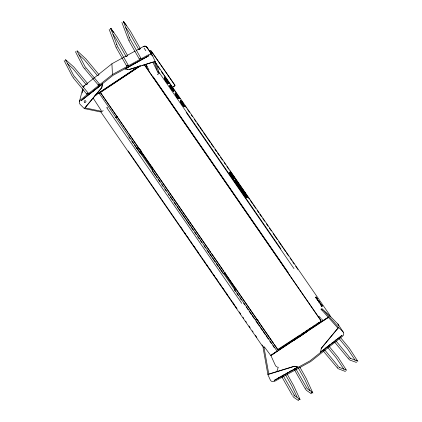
<?xml version="1.0" encoding="UTF-8"?>
<svg xmlns="http://www.w3.org/2000/svg" width="422" height="422" viewBox="0 0 422 422"><rect width="100%" height="100%" fill="white"/><g stroke="black" fill="none" stroke-linecap="round" stroke-linejoin="round"><path stroke-width="0.63" d="M230.771 173.764L231.594 174.945M321.179 304.621L320.852 304.215L321.532 304.884M164.897 78.75L164.897 77.959L166.368 79.394L164.775 77.764L164.86 78.819A3.466 0.617 57.2 0 0 165.329 79.8L166.621 81.794L166.004 80.903L165.788 79.457L166.358 80.027L165.661 79.542L166.041 80.739M166.558 80.212C168.927 85.028 163.931 77.189 166.59 80.555M175.077 93.346C176.855 93.22 178.432 96.865 179.049 98.664C177.287 98.827 175.789 95.203 175.088 93.473C176.538 93.151 178.332 96.923 178.933 98.606C177.541 98.537 175.684 95.108 175.183 93.278M320.757 304.494L321.11 304.969M182.072 103.617L182.594 104.371M171.685 88.641L172.915 90.44M271.721 354.77L276.953 351.099M94.681 89.881L102.462 83.767L101.776 87.518L84.284 108.575L80.164 104.408A3.07 3.012 -3 0 1 80.438 99.982L112.463 74.494L148.475 54.786A3.07 3.012 -3 0 1 152.759 56.173L155.175 61.48L159.168 72.874L158.54 71.666M102.462 83.767L101.786 87.718L85.017 107.879L100.969 111.197A3.186 0.723 47.3 0 0 100.789 109.825L93.193 98.173M341.984 335.374L320.593 352.164L321.274 348.213L337.98 328.126L321.284 348.414M110.844 29.255L110.838 28.696L117.522 46.357M144.656 65.014L320.952 320.504L320.831 321.469L278.383 349.669L277.676 349.537L100.626 92.961L100.752 91.996L139.935 65.969M165.545 78.993L164.97 78.561L165.603 79.009M165.435 79.083L164.97 78.561M167.312 82.728L165.835 80.27M166.774 80.133L166.479 80.101L166.885 80.792M166.643 79.943L166.5 80.175L166.173 79.737M166.6 80.481L166.426 80.254L166.838 80.955M166.727 81.726L167.123 81.752L167.022 81.319M167.566 82.385L167.935 82.923M170.472 86.325L170.646 86.916L170.462 86.362M170.688 86.452L171.058 87.275A2.727 0.485 57.3 0 1 171.01 87.481L170.768 87.132M170.541 87.111L171.068 87.428M170.794 86.394L171.3 87.586A3.772 0.675 57.1 0 1 171.242 87.855L170.688 87.549L171.39 88.029A4.162 0.744 57.2 0 0 171.438 87.823L170.915 86.536L171.332 87.011A1.888 0.338 57.3 0 1 171.348 87.233A3.286 0.591 57.1 0 1 171.395 87.655M170.688 87.539L171.047 87.707M171.743 87.945L171.796 89.158M171.691 88.578L171.865 87.834M171.881 88.135C171.538 92.165 174.555 89.891 171.786 87.892M171.991 88.045L171.828 88.868L172.756 90.224M172.809 90.192L172.951 89.364L171.891 87.823M172.93 90.419L172.888 89.174L172.672 90.129M176.264 95.129L175.415 93.974L175.605 93.531L177.145 95.467L176.85 96.353L177.145 95.467M175.415 93.974L175.605 93.531M175.621 93.848L176.955 96.285M177.309 95.52C176.855 98.542 177.746 94.839 175.499 93.6M177.525 96.406L177.345 96.058L177.546 96.474M177.345 96.058L177.451 96.601M177.773 96.849L177.82 97.028A2.722 0.485 57.2 0 1 177.778 97.292L177.319 96.87L177.773 97.007A2.569 0.459 57.2 0 0 177.804 96.881L177.567 96.163L177.931 97.013A2.722 0.485 57.2 0 1 177.884 97.224L177.425 96.802L177.673 97.034M177.699 96.438L178.311 97.566A4.173 0.744 57.2 0 1 178.263 97.772L177.467 97.303L178.01 97.661A3.766 0.675 57.2 0 0 178.068 97.398L177.894 96.791M177.789 96.274L178.205 97.63A4.173 0.744 57.2 0 1 178.158 97.841L177.456 97.355M232.722 177.293L232.86 177.024L233.297 177.931L230.686 173.758L231.472 174.687M233.181 177.345L233.83 178.153L231.91 175.531L233.013 176.755L232.554 176.037M233.287 177.224C232.48 178.416 232.237 174.961 230.829 173.7M233.218 177.942L231.9 175.584M233.382 177.551L233.113 177.657M238.588 184.456C237.797 184.039 239.749 186.962 239.511 185.791M241.574 189.024L240.693 187.505L241.574 189.024L241.278 189.256L241.616 188.84M316.078 296.946C320.688 303.123 312.222 293.807 317.207 298.839M318.768 301.878L319 301.266L318.837 301.978M318.942 301.909L319.085 301.297L317.312 299.768L318.895 301.334M319.153 301.619C322.208 305.412 319.686 303.634 320.462 304.019C317.233 299.652 320.045 302.822 319.206 301.788M320.409 304.257L320.588 303.476M319.079 302.326L319.259 301.551M166.954 82.29C166.827 81.805 167.687 81.704 166.695 80.639M164.86 78.819C164.991 80.707 168.526 83.477 166.722 80.449M79.42 101.523L82.728 88.778M82.264 92.977L83.176 89.469M170.652 86.621L170.388 86.689M276.879 371.64L278.246 367.187A2.068 0.38 62.5 0 0 278.272 367.166M177.446 96.696L177.266 96.522M151.05 54.343L150.865 50.55L174.808 85.08M77.047 51.8L77.073 51.078L84.986 66.518L99.434 84.041L98.315 85.075L83.298 67.209L75.411 51.595M86.262 84.701L87.649 83.598L86.262 84.701L72.98 68.686L67.182 63.347M65.563 61.026L65.79 60.072L73.523 75.253L88.151 93.035L86.763 94.138L87.296 93.536M77.084 50.751L85.935 58.922L98.933 74.604L97.545 75.707L97.799 75.364M98.046 85.144L99.434 84.041M171.886 88.103L172.878 89.179M123.382 22.582L123.54 21.759L129.591 38.186L140.869 58.194L140.273 58.695L139.307 59.048L128.852 40.607M113.945 32.716L110.917 28.59L117.126 37.12L127.681 55.688L126.12 56.543L126.405 56.242M117.712 46.694L128.167 65.136L126.611 65.985L126.895 65.69M126.642 25.774L123.62 21.649L130.366 31.086L140.378 48.752L138.822 49.601L139.418 49.1M296.001 369.123L306.525 387.443C306.82 389.691 314.543 392.476 311.526 392.281L312.364 392.275L311.568 392.275M166.01 80.518L165.751 79.505L166.405 80.227M143.243 46.668L143.195 46.7A3.065 3.001 -3 0 1 145.648 46.467L145.648 46.467A3.065 3.001 -3 0 0 143.475 46.562L143.264 46.647M83.851 86.178L84.078 85.972A3.065 3.001 -3 0 0 83.155 87.212M330.194 316.268L321.659 308.34L338.776 327.551L338.054 328.253L320.931 309.036L322.197 310.175M337.22 328.036L337.843 329.002M165.788 79.737L166.526 80.454M224.34 273.757L225.179 273.071M234.221 289.946L235.898 288.574M181.439 102.272A2.511 0.433 56.6 0 1 183.364 105.025L183.338 105.11A2.511 0.443 57.2 0 0 181.296 102.266L181.212 102.087A2.748 0.491 57.1 0 1 183.385 105.242L183.491 105.173A2.748 0.517 57.5 0 0 181.291 101.966M98.078 75.105L98.384 74.863M323.795 350.698L324.107 350.45M97.498 75.29L82.928 86.885A3.07 0.311 56.4 0 1 83.408 87.185M98.416 74.557L111.904 63.817L112.463 74.494M301.271 335.564L299.082 337.02M301.614 335.29L302.305 334.741M341.989 335.379L310.038 360.815L274.1 380.48L297.916 367.019L294.118 366.254L268.904 374.013L267.891 374.652L270.307 379.958A3.07 3.012 -3 0 0 274.59 381.346L310.608 361.643L342.627 336.149A3.07 3.012 -3 0 0 342.907 331.729L338.782 327.556M88.72 94.56L89.733 93.763M90.746 92.967L91.759 92.17M92.734 91.405L93.705 90.646M102.472 83.973L81.071 100.768L113.033 75.316L148.982 55.657L125.139 68.913L135.43 62.983M322.044 350.814L320.593 352.164M323.015 350.054L323.99 349.289M324.961 348.525L327.883 346.235M328.854 345.47L329.83 344.705M331.286 343.561L332.262 342.796M335.179 340.507L336.155 339.742M116.008 117.195L116.994 116.451M115.697 117.432L117.015 116.446M116.198 117.696L117.369 116.82M182.457 103.907L181.776 102.973L182.257 103.617M87.602 93.288L88.151 93.035M334.799 341.889L335.079 341.704M149.325 51.574L150.865 50.55M98.606 92.972L100.241 91.88M101.306 91.173L138.732 66.312M95.293 95.388L139.65 65.922M94.491 96.153L97.007 94.481M141.038 65.516L100.763 92.27L100.752 91.996M101.248 111.93L103.174 110.654M157.348 74.662L159.273 73.381M173.004 86.879L174.629 85.798A0.638 0.622 -3 0 0 174.798 84.933M173.125 87.006L174.639 85.998A0.638 0.622 -3 0 0 174.808 85.133L151.461 51.41L151.588 54.544M141.059 150.76L142.209 154.357L141.576 154.774L139.846 149.377L136.285 148.017M152.273 170.282L152.906 169.86L151.946 166.864M235.903 288.579L234.5 289.445L235.133 289.023L224.435 273.514L223.802 273.936L225.369 272.939M277.676 349.537L300.137 334.936M301.224 334.213L303.945 332.404M305.032 331.681L307.754 329.877M308.841 329.155L311.563 327.345M312.655 326.623L315.371 324.813M316.463 324.091L319.185 322.281M328.258 317.207L322.983 320.625M270.993 355.35L328.685 317.022M270.913 355.598L328.775 317.159M329.993 316.347L330.078 316.094L338.17 324.36A1.772 1.023 57.6 0 1 338.36 324.613M293.57 340.665L296.276 338.871M297.357 338.149L300.063 336.329M301.144 335.632L303.851 333.813M304.932 333.116L306.557 332.014M166.896 81.768L167.365 81.847L166.643 80.328M164.96 78.613L165.276 78.45M165.456 78.724L166.194 79.758L166.189 79.336M165.698 79.22L165.561 78.656M165.862 80.771L166.843 81.974M166.031 80.797L165.883 79.695M166.922 80.818L167.323 81.008M167.756 81.836C166.595 80.576 168.716 83.435 167.508 81.989M167.671 81.662L167.281 81.462M172.64 89.67C170.947 87.771 173.542 90.16 172.271 89.132L172.746 89.601L172.044 88.657M172.113 89.179L172.376 89.063M175.689 94.887A3.202 0.57 57.2 0 1 176.612 94.491A3.202 0.57 57.2 0 1 178.733 98.743A3.202 0.57 57.2 0 1 175.689 94.887L175.747 94.834M176.428 94.802L177.04 95.536M176.37 95.061L176.955 96.685M181.101 101.533L181.038 101.633A3.434 0.617 57.2 0 1 183.686 105.511L183.792 105.442A3.439 0.601 56.9 0 0 181.128 101.581A3.202 0.586 57.6 0 1 183.66 105.289L183.596 105.431A3.202 0.57 57.2 0 0 181.043 101.739L180.975 101.591M181.565 102.504L181.481 102.593A2.11 0.38 57.2 0 1 183.106 104.972M231.583 174.808C230.444 172.809 231.235 175.315 232.29 175.478L232.633 175.979M232.29 175.478L232.533 176.09M232.047 176.206L233.255 177.783M237.222 182.204L237.539 181.998L236.425 180.658A3.698 0.659 57.2 0 0 236.156 181.84L245.862 195.903A3.698 0.659 57.2 0 0 246.126 194.721L244.955 193.076M246.205 196.072A3.698 0.659 57.2 0 1 245.546 196.109A2.548 0.454 57.2 0 1 244.433 194.769L236.858 183.797L237.175 183.591A2.548 0.454 57.2 0 1 236.156 181.84M244.433 194.769L244.749 194.563A2.548 0.454 57.2 0 0 245.862 195.903M315.999 297.821L317.476 298.971M317.302 299.493L315.941 297.557M319.085 301.297L317.312 299.768M137.055 62.081L139.223 60.873M141.391 59.671L143.016 58.764M145.695 57.276L146.766 56.68M278.087 378.049L279.781 377.104M282.038 375.849L283.732 374.905M285.995 373.649L288.163 372.447M289.787 371.539L291.955 370.337M293.58 369.429L295.748 368.227M296.835 367.62L297.916 367.019M111.93 63.748L125.978 56.063M127.101 55.451L135.119 51.062M136.269 50.434L138.564 49.179M139.714 48.546L143.163 46.663M126.716 56.036L127.064 55.846M127.207 65.484L128.167 65.136M139.904 58.542L140.869 58.194M295.126 369.698L295.474 369.508M356.453 360.958L357.218 360.826L350.45 358.394L350.777 358.552L349.696 357.476M98.664 74.673L98.933 74.604M345.112 369.967L345.934 369.82L339.167 367.388L339.504 367.53L338.639 366.723M125.139 68.913L128.942 69.677L155.175 61.48M139.766 48.91L140.378 48.752M282.112 376.777L282.429 376.64M129.507 69.298L134.681 67.705M135.256 67.525L139.861 66.112M142.214 65.389L153.513 61.907M298.866 399.212L299.747 399.249L298.823 399.217L299.662 399.212L294.598 395.715L294.82 395.91L283.373 375.944M127.381 55.709L127.681 55.688M166.801 81.551L167.239 81.657L166.996 80.982M144.277 46.146L144.567 46.088M145.722 46.431L146.334 46.657A2.121 0.891 58.9 0 1 146.566 46.889A1.899 0.928 63.6 0 1 146.935 47.311M144.857 46.067L145.706 46.214M277.523 367.251L275.645 365.964L271.008 355.799L264.573 347.174A3.186 0.533 67.4 0 0 264.04 347.517L268.819 374.24L294.129 366.454L297.927 367.219M321.669 305.976L321.991 306.029M321.907 306.245L322.07 305.871M125.128 68.712L126.078 68.902M127.033 69.092L127.982 69.287M84.294 108.575L100.241 111.888A3.186 0.723 47.3 0 0 100.563 111.587M345.465 371.518L338.017 368.638L323.658 351.452M165.171 78.518L165.498 79.078M255.384 319.217L258.338 320.277M255.326 319.322L257.689 320.166M349.965 360.103L356.5 362.456M136.876 147.573L138.632 148.233M166.068 80.08L166.453 80.56M231.768 175.325L232.353 175.647M65.357 59.491L73.961 67.114L87.649 83.598M145.97 46.33L146.867 47.095L152.442 55.641M311.383 393.758L306.441 390.361L305.19 388.673M298.681 400.7L293.738 397.297L292.873 396.247M321 304.209L321.121 304.547M349.616 359.903L348.377 358.668M182.404 104.102L182.003 103.633L182.642 104.361M320.952 304.167L321.311 304.589M232.933 176.501L232.77 176.264M167.703 83.055L168.357 83.276L168.146 82.401L168.494 83.366L168.051 83.45A3.471 0.617 57.2 0 1 167.481 82.918L166.748 81.952L168.22 83.387L168.22 82.596M182.03 103.443L182.283 103.823L181.987 103.395M78.946 54.786L84.263 59.692L97.545 75.707M172.746 89.601L172.129 88.931M172.028 89L172.313 89.264M171.939 88.725L172.661 89.327M176.285 94.734L177.203 95.588M182.868 104.587L182.668 104.255M321.195 305.153L322.134 306.224L322.002 305.697M165.704 78.582L164.765 78.07L165.408 79.858M167.418 82.765L168.41 83.572L167.571 81.235M123.451 21.432L123.831 21.944M110.749 28.369L111.134 28.881M321.865 306.045L321.601 305.702M321.701 306.055L321.495 305.771M318.832 316.115L320.794 318.299M165.857 78.756L164.712 77.775L165.166 79.378M166.3 79.953L165.909 79.652L165.851 80.111M167.481 82.918L167.096 82.395M337.88 323.98L338.154 324.333M233.83 178.153L233.144 177.514L233.735 178.211M321.638 305.987L321.3 305.512M165.809 78.619L166.194 79.162M348.799 357.956L349.036 358.241M337.516 366.95L337.753 367.235M340.549 337.589L349.39 348.345L357.867 361.396M339.161 338.692L347.638 348.968L355.134 360.198M336.329 341.351L349.479 357.228M334.53 341.962L348.097 358.331M329.266 346.583L338.106 357.339L346.583 370.389M327.878 347.686L336.355 357.962L343.851 369.192M324.634 349.849L338.196 366.217M73.201 77.769L86.763 94.138M167.65 82.042L168.009 82.48M84.943 68.106L85.186 68.396M73.66 77.099L73.903 77.39M182.019 103.511L181.782 102.979M338.069 324.191L338.56 325.051M170.578 87.101L170.868 87.291A2.39 0.427 57.1 0 0 170.921 87.059L170.789 86.415L171.19 87.143M165.983 78.824L166.917 80.175M182.293 103.759L182.573 104.303L182.119 103.638M72.7 77.142L64.128 60.589M170.725 87.528L171.216 87.945A2.432 0.433 57.2 0 0 171.432 87.998M177.599 97.266L178.116 97.593A3.766 0.675 57.2 0 0 178.174 97.329L177.894 96.685M166.358 79.304L166.548 79.642M166.569 81.704L166.764 82.042M125.803 27.615L128.589 31.56L138.822 49.601M113.101 34.557L115.886 38.502L126.12 56.543M232.796 176.575L232.617 176.296M166.548 79.568L166.732 79.9M166.384 81.441L166.569 81.778M321.506 304.805L321.807 305.275M262.621 346.399L100.927 112.073M330.062 315.487L155.006 61.791M155.407 62.973L156.187 64.107M157.628 66.191L159.927 69.525M161.331 71.555L162.069 72.626M162.169 72.774L163.293 74.399M163.921 75.311L166.284 78.735M166.885 79.6L169.649 83.609M169.844 83.894L171.327 86.041M171.517 86.32L173.015 88.488M173.547 89.258L174.286 90.329M174.508 90.656L177.245 94.623M178.248 96.074L180.21 98.912M181.987 101.491L183.169 103.205M184.604 105.284L186.498 108.032M187.595 109.62L189.462 112.326M191.314 115.006L192.458 116.662M194.273 119.294L195.819 121.536M196.863 123.05L199.184 126.415M199.822 127.344L202.549 131.289M203.525 132.703L204.269 133.779M204.422 134.001L206.859 137.535M207.413 138.337L208.906 140.5M209.08 140.753L210.557 142.894M211.148 143.754L213.521 147.188M214.888 149.172L215.637 150.253M215.742 150.406L216.481 151.477M217.504 152.964L219.44 155.771M220.495 157.3L222.405 160.059M224.235 162.718L225.364 164.353M226.846 166.5L228.724 169.217M229.805 170.789L232.084 174.096M233.508 176.153L235.075 178.427M236.468 180.447L246.464 194.927M246.67 195.228L248.537 197.934M248.685 198.145L249.423 199.221M250.404 200.645L252.757 204.048M253.395 204.976L255.716 208.336M257.135 210.399L258.675 212.63M259.752 214.191L261.64 216.919M262.742 218.522L264.615 221.233M266.451 223.892L267.981 226.108M269.41 228.186L271.346 230.987M273.113 233.551L274.706 235.861M274.965 236.23L277.328 239.654M278.662 241.595L281.063 245.071M281.627 245.884L282.735 247.492M283.31 248.326L285.694 251.786M286.301 252.657L288.659 256.075M290.035 258.074L291.618 260.369M292.657 261.867L294.15 264.035M295.648 266.203L297.911 269.489M244.829 192.986L232.374 174.861A4.331 0.77 57.2 0 0 229.71 172.387A4.331 0.77 57.2 0 0 231.9 176.939L244.37 195.011A4.331 0.775 57.2 0 0 246.812 197.628A4.331 0.775 57.2 0 0 246.316 195.381M241.548 188.476L242.629 190.042M166.537 80.011L166.737 80.291M238.546 184.641L239.469 185.975M315.972 297.014L317.37 299.04M175.52 93.911L177.055 96.617M315.835 297.626L317.196 299.562M244.459 194.948L232.005 176.823A4.104 0.738 57.2 0 1 229.927 172.514A4.104 0.738 57.2 0 1 232.453 174.85L244.924 192.928A4.104 0.728 57.2 0 1 245.33 193.55M159.585 73.101L280.852 248.838M186.223 112.437L294.013 268.645M321.58 318.747L322.698 320.372M153.497 77.221L288.237 272.485M144.292 64.745L320.968 320.778M139.798 149.335L140.911 150.949M127.94 132.292L100.615 92.692L100.626 92.961M128.689 133.373L210.657 252.171M211.406 253.253L223.76 271.156M224.509 272.237L273.54 343.297M274.289 344.384L277.286 348.725M142.209 154.357L152.906 169.86M99.202 93.352L276.864 350.824M128.863 136.934L129.987 138.564M131.822 141.228L133.352 143.443M134.412 144.983L136.717 148.317M137.372 149.272L140.083 153.197M152.421 171.074L154.03 173.41M154.288 173.785L155.781 175.953M156.251 176.628L156.989 177.699M158.028 179.202L159.954 181.993M161.763 184.62L162.913 186.281M164.754 188.956L166.252 191.124M168.468 194.331L169.206 195.402M170.314 197.011L172.609 200.334M174.017 202.375L175.974 205.208M176.976 206.669L179.339 210.087M179.572 210.42L181.049 212.567M181.581 213.337L184.013 216.861M184.198 217.13L185.696 219.298M186.234 220.078L190.301 225.976M190.929 226.883L193.265 230.27M194.669 232.3L196.225 234.558M197.66 236.636L199.189 238.852M200.276 240.429L201.779 242.608M204 245.826L205.509 248.015M206.959 250.114L208.874 252.889M209.549 253.87L211.865 257.225M212.514 258.158L214.36 260.843M214.482 261.018L215.231 262.099M216.212 263.523L218.596 266.978M219.176 267.817L223.243 273.714M234.3 289.735L235.46 291.417M236.916 293.527L238.419 295.711M239.902 297.853L241.4 300.026M243.605 303.218L244.765 304.906M246.195 306.973L246.933 308.044M247.382 308.698L248.131 309.78M249.154 311.262L251.496 314.654M252.119 315.556L254.487 318.99M255.816 320.92L256.56 321.991M256.729 322.239L259.519 326.285M260.469 327.662L261.218 328.743M261.371 328.965L262.479 330.574M263.085 331.455L265.443 334.868M266.076 335.785L268.403 339.156M269.816 341.203L271.362 343.45M272.807 345.539L274.326 347.739M107.024 108.09L241.764 303.355M181.043 227.527L182.536 229.689M184.778 232.933L185.522 234.015M187.389 236.721L188.138 237.802M190.749 241.59L191.868 243.214M194.109 246.459L195.602 248.621M197.095 250.784L198.588 252.947M203.81 260.522L204.934 262.141M206.796 264.847L207.919 266.472M210.156 269.716L211.649 271.879M213.891 275.123L214.634 276.21M216.502 278.91L217.251 279.992M219.862 283.779L220.98 285.404M223.222 288.648L223.966 289.729M226.208 292.973L227.701 295.136M232.923 302.711L234.046 304.336M235.914 307.037L237.032 308.661M239.269 311.905L240.762 314.068M243.003 317.318L243.747 318.399M245.615 321.1L246.364 322.186M248.975 325.969L250.093 327.593M252.335 330.837L253.079 331.919M255.321 335.168L256.813 337.331M262.041 344.901L263.534 347.063M128.193 150.986L235.988 307.195M177.24 96.121L177.409 96.438M321.437 304.927L321.701 305.343M321.295 305.539L321.026 305.122M167.133 80.428L166.748 79.848L167.93 81.81M165.635 80.349L166.368 81.499L166.025 80.903M182.452 103.823L182.489 103.881A1.867 0.322 57.2 0 1 183.085 104.788M147.088 47.438L152.616 55.899M144.071 48.05L145.833 50.745M338.354 324.618L343.297 332.219M165.988 80.918L166.173 81.209M167.26 80.713L167.091 80.444L167.481 80.998M321.722 305.175L322.018 305.734M165.857 80.634L165.477 80.069M182.584 104.107L182.837 104.466M171 86.742L171.279 87.037M167.028 80.755L167.218 81.077M147.035 47.348L147.278 47.781M321.058 305.132L320.868 304.826M305.755 388.045L305.939 388.367M293.053 394.987L293.237 395.308M299.82 367.061L306.325 378.629L312.887 393.109M298.565 368.448L304.494 378.945L310.028 390.725M116.155 47.549L126.611 65.985M294.83 370.416L304.964 388.298M287.118 374.003L293.622 385.571L300.158 399.708M285.863 375.39L291.797 385.887L297.062 397.091M281.812 376.799L292.267 395.235M145.928 64.534L149.056 70.073M129.459 40.027L129.644 40.359M116.757 46.969L116.941 47.301M165.329 79.8L165.551 80.111M321.722 305.428L322.012 305.976M321.089 304.927L320.799 304.352M128.673 40.275L121.905 22.482M115.971 47.211L109.166 29.366M147.267 47.744L147.13 47.507A1.772 0.981 66.7 0 0 146.967 47.248M320.957 304.948L320.746 304.563M168.051 82.063L167.418 80.977L168.162 82.301M319.312 301.719L320.514 304.188M129.369 37.69L129.179 37.3L129.317 37.59M116.667 44.632L116.477 44.236L116.62 44.526M152.891 62.308L158.245 73.28L154.252 61.892M181.544 102.488L181.518 102.725A1.873 0.327 57.3 0 1 182.99 104.867M181.449 102.578L181.597 102.604A1.873 0.353 58 0 1 182.235 103.332A1.904 0.375 57.5 0 1 182.573 103.812M165.561 78.819L165.799 79.315M167.951 81.968L168.262 82.527M147.183 47.628L147.774 48.862M166.062 79.183L166.194 79.758M338.666 325.362L338.739 325.689M311.13 393.177L311.109 393.003M267.891 374.641L263.117 347.923A3.186 0.533 67.4 0 1 263.644 347.58M177.688 96.865L177.699 96.949A2.569 0.459 57.2 0 1 177.667 97.076M320.815 321.2L320.831 321.469M278.367 349.4L278.383 349.669M84.411 85.866A3.081 0.659 52.4 0 0 84.226 85.84A3.107 0.665 52.3 0 0 84.089 85.951M338.702 325.504A2.121 0.881 61 0 0 338.592 325.193A1.899 0.955 58.4 0 0 338.302 324.65M245.061 193.25A4.331 0.775 57.2 0 1 245.282 193.587M246.131 195.022A4.331 0.775 57.2 0 0 245.498 193.935A4.104 0.733 57.2 0 1 245.662 194.278M245.862 194.626A4.104 0.733 57.2 0 1 246.786 197.438A4.104 0.733 57.2 0 1 244.38 194.953M245.034 193.287A4.104 0.733 57.2 0 1 245.245 193.608M231.91 176.887A4.104 0.733 57.2 0 1 229.837 172.572A4.104 0.733 57.2 0 1 232.358 174.914M231.994 176.871A4.331 0.77 57.2 0 1 229.805 172.324A4.331 0.77 57.2 0 1 232.464 174.808L244.934 192.87A4.331 0.765 57.2 0 1 247.123 197.427A4.331 0.765 57.2 0 1 244.465 194.943M245.435 193.714A4.104 0.728 57.2 0 1 246.954 197.332A4.104 0.728 57.2 0 1 244.475 194.89M181.56 102.499A2.11 0.38 57.2 0 1 182.41 103.543A2.11 0.39 56.9 0 1 183.248 104.941M170.931 86.726A1.788 0.316 56.6 0 1 170.973 87.19M170.931 87.19A1.788 0.316 56.6 0 1 170.746 87.085M171.358 87.597A2.912 0.517 57.5 0 1 171.084 87.771M171.48 87.808A3.888 0.696 58.3 0 1 171.474 87.897M171.58 87.892A4.162 0.76 56 0 1 171.559 87.924A3.962 0.728 56 0 0 171.606 87.76M171.258 86.932A2.495 0.427 58.3 0 1 171.469 87.576M236.425 180.658A2.548 0.454 57.2 0 1 237.539 181.998M245.108 192.975A2.548 0.454 57.2 0 1 246.131 194.727M245.367 194.078A2.548 0.454 57.2 0 1 245.498 194.305M245.815 194.932A3.698 0.659 57.2 0 1 245.92 195.164M236.858 183.797A2.548 0.454 57.2 0 1 235.84 182.04A3.698 0.659 57.2 0 1 236.109 180.864M236.921 181.787A2.548 0.454 57.2 0 1 237.074 181.993M153.091 77.163L153.292 76.899L153.102 77.12M242.798 190.554L243.679 192.073L242.798 190.554M230.818 173.943L231.372 174.813L230.871 173.964M98.737 93.336L99.154 93.32L98.737 93.336M106.877 107.737L107.341 107.805L106.914 107.721M146.988 66.396L145.833 64.366L146.988 66.396M230.792 174.74A3.313 0.591 57.2 0 0 233.946 178.728A3.313 0.591 57.2 0 0 231.752 174.333A3.313 0.591 57.2 0 0 230.792 174.74M230.892 174.829A3.086 0.554 57.2 0 0 233.82 178.532A3.086 0.554 57.2 0 0 231.778 174.439A3.086 0.554 57.2 0 0 230.892 174.829M230.892 174.687A3.313 0.591 57.2 0 0 234.036 178.67A3.313 0.591 57.2 0 0 231.836 174.27A3.313 0.591 57.2 0 0 230.892 174.687M230.982 174.766A3.086 0.549 57.2 0 0 233.915 178.474A3.086 0.549 57.2 0 0 231.868 174.381A3.086 0.549 57.2 0 0 230.982 174.766M180.869 102.451A3.439 0.612 57.2 0 0 184.14 106.587A3.439 0.612 57.2 0 0 181.861 102.029A3.439 0.612 57.2 0 0 180.869 102.451M180.964 102.535A3.202 0.575 57.2 0 0 184.008 106.391A3.202 0.575 57.2 0 0 181.887 102.14A3.202 0.575 57.2 0 0 180.964 102.535M180.969 102.382A3.439 0.617 57.2 0 0 184.24 106.518A3.439 0.617 57.2 0 0 181.966 101.96A3.439 0.617 57.2 0 0 180.969 102.382M181.085 102.477A3.202 0.564 57.2 0 0 184.113 106.323A3.202 0.564 57.2 0 0 181.982 102.066A3.202 0.564 57.2 0 0 181.085 102.477M165.034 79.505A3.439 0.617 57.2 0 0 168.304 83.64A3.439 0.617 57.2 0 0 166.025 79.078A3.439 0.617 57.2 0 0 165.034 79.505M165.129 79.589A3.207 0.575 57.2 0 0 168.178 83.445A3.207 0.575 57.2 0 0 166.052 79.188A3.207 0.575 57.2 0 0 165.129 79.589M170.314 87.154A3.439 0.617 57.2 0 0 173.579 91.289A3.439 0.617 57.2 0 0 171.3 86.726A3.439 0.617 57.2 0 0 170.314 87.154M170.409 87.238A3.202 0.575 57.2 0 0 173.453 91.089A3.202 0.575 57.2 0 0 171.332 86.842A3.202 0.575 57.2 0 0 170.409 87.238M170.414 87.085A3.439 0.617 57.2 0 0 173.685 91.221A3.439 0.617 57.2 0 0 171.411 86.663A3.439 0.617 57.2 0 0 170.414 87.085M170.525 87.175A3.202 0.564 57.2 0 0 173.558 91.025A3.202 0.564 57.2 0 0 171.427 86.768A3.202 0.564 57.2 0 0 170.525 87.175M175.795 94.823A3.202 0.575 57.2 0 0 178.838 98.674A3.202 0.575 57.2 0 0 176.718 94.422A3.202 0.575 57.2 0 0 175.795 94.823M84.585 102.288A0.891 0.876 -3 0 0 85.956 101.586A0.891 0.876 -3 0 0 84.653 100.774A0.891 0.876 -3 0 0 84.585 102.288"/></g></svg>
